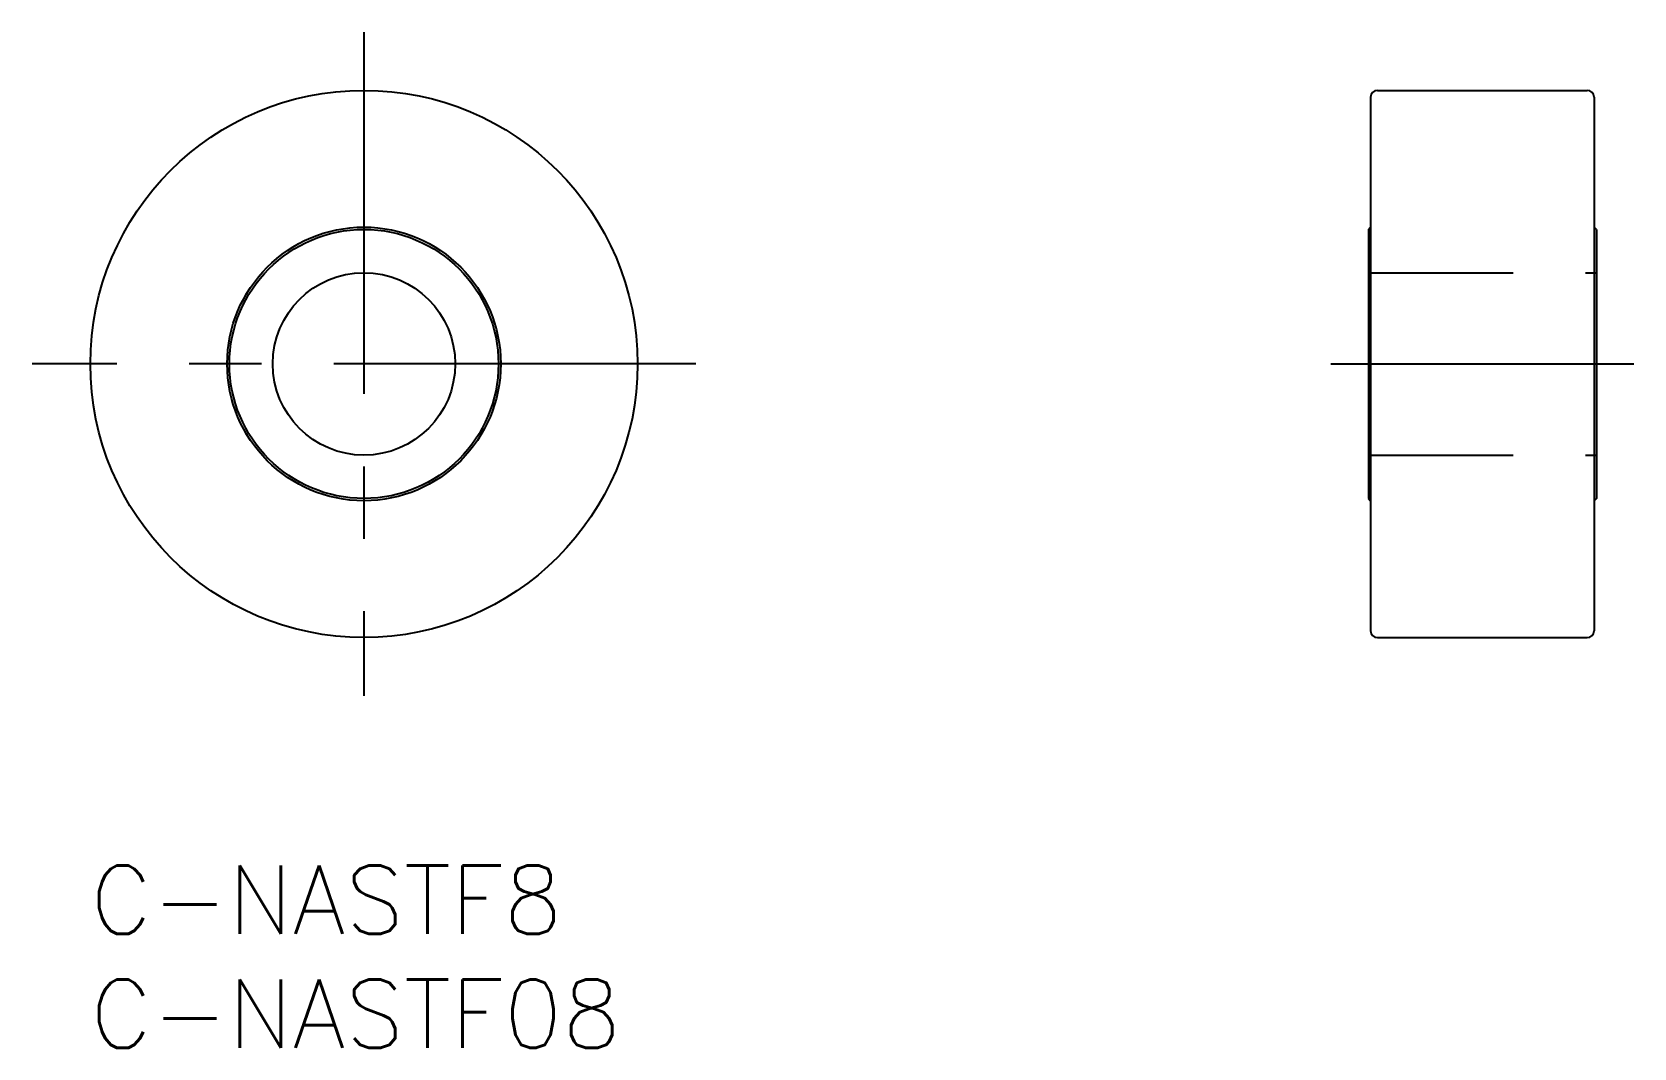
# Model space of a CAD drawing. Extents: x -2.6 to 67.7, y -8 to 36.6.
import ezdxf

# ---------------------------------------------------------------- set-up
doc = ezdxf.new("R2010")
doc.units = 0
doc.header["$LTSCALE"] = 0.5
doc.linetypes.add('CENTER', pattern=[50.8, 31.75, -6.35, 6.35, -6.35])
doc.linetypes.add('DASHED', pattern=[19.05, 12.7, -6.35])
for name, color, linetype in [('MSM_CENTER', 1, 'CENTER'), ('MSM_CONTINUOUS', 7, 'CONTINUOUS'), ('MSM_DASHED', 4, 'DASHED'), ('MSM_PART_NUMBER', 7, 'CONTINUOUS')]:
    doc.layers.add(name, color=color, linetype=linetype)
doc.styles.get("Standard").update_dxf_attribs({"font": 'txt.shx', "height": 3, "bigfont": 'bigfont.shx'})

# ---------------------------------------------------------------- blocks, each defined once
blk = doc.blocks.new('*U13')
at = {"layer": 'MSM_PART_NUMBER'}
blk.add_text('C-NASTF8', height=3, dxfattribs=at).set_placement((0, -3))
blk = doc.blocks.new('*U14')
at = {"layer": 'MSM_PART_NUMBER'}
blk.add_text('C-NASTF08', height=3, dxfattribs=at).set_placement((0, -8))

msp = doc.modelspace()

# ---------------------------------------------------------------- linework, layer by layer
at = {"layer": 'MSM_CENTER'}
for p, q in [((12, 36.558), (12, 7.442)), ((26.558, 22), (-2.558, 22)), ((54.4, 22), (67.699, 22))]:
    msp.add_line(p, q, dxfattribs=at)
at = {"layer": 'MSM_CONTINUOUS'}
for p, q in [((56.449, 34), (65.649, 34)), ((56.149, 33.7), (56.149, 10.3)), ((65.949, 33.7), (65.949, 10.3)), ((56.049, 27.9), (56.149, 28)), ((56.049, 27.9), (56.049, 16.1)), ((66.049, 27.9), (65.949, 28)), ((66.049, 27.9), (66.049, 16.1)), ((56.049, 16.1), (56.149, 16)), ((66.049, 16.1), (65.949, 16)), ((56.449, 10), (65.649, 10))]:
    msp.add_line(p, q, dxfattribs=at)
for radius in [12, 6, 5.9, 4]:
    msp.add_circle((12, 22), radius, dxfattribs=at)
for centre, start, end in [((56.449, 33.7), 90, 180), ((65.649, 33.7), 0, 90), ((56.449, 10.3), 180, 270), ((65.649, 10.3), 270, 0)]:
    msp.add_arc(centre, 0.3, start, end, dxfattribs=at)
at = {"layer": 'MSM_DASHED'}
for p, q in [((56.049, 26), (66.049, 26)), ((56.049, 18), (66.049, 18))]:
    msp.add_line(p, q, dxfattribs=at)

# ---------------------------------------------------------------- block references
at = {"layer": 'MSM_CONTINUOUS'}
for name in ['*U13', '*U14']:
    msp.add_blockref(name, (0, 0), dxfattribs=at)

doc.saveas('drawing.dxf')
